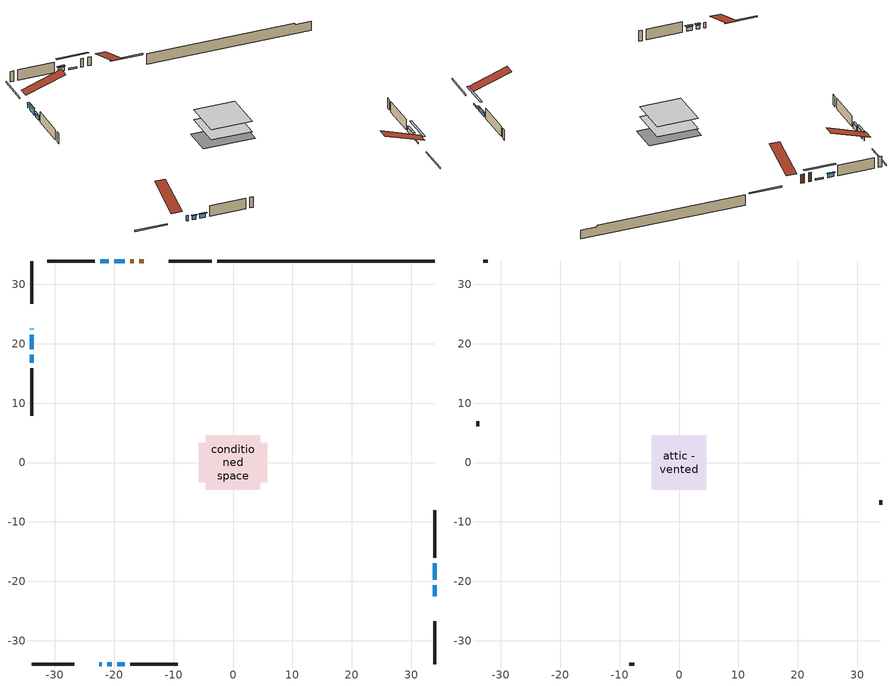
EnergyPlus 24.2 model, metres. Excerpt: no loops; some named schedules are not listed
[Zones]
conditioned space
 floor adiabatic (AdiabaticFloorConstruction): -4.56,-4.56 -4.56,4.56 4.56,4.56 4.56,-4.56 z0.15
 floor foundation (Slab1 construction): -5.79,-3.35 -5.79,3.35 5.79,3.35 5.79,-3.35 z-2.29
 wall outside (RimJoist1 construction): -3.57,33.94 -10.79,33.94 / -33.94,-33.94 -26.71,-33.94 / -33.94,33.94 -33.94,26.71 / 33.94,-33.94 33.94,-26.71 z0.15:0.45
 wall outside (AdiabaticWallConstruction 1): -14.99,33.94 -15.78,33.94 / -16.71,33.94 -17.27,33.94 z0.15:2.18
 wall outside (AdiabaticWallConstruction): -33.94,22.51 -33.94,22.48 / -22.51,-33.94 -22.09,-33.94 z0.15:1.37; 33.94,-22.51 33.94,-20.68 / -18.2,33.94 -20.03,33.94 z0.15:0.51; 33.94,-19.75 33.94,-17.01 / -20.96,33.94 -22.33,33.94 / -21.17,-33.94 -20.4,-33.94 / -19.47,-33.94 -18.25,-33.94 z0.15:1.07; -33.94,21.55 -33.94,19.11 z0.15:1.67; -33.94,18.18 -33.94,16.81 z0.15:1.22
 wall outside (Wall1 construction): -23.26,33.94 -31.28,33.94 / -17.33,-33.94 -9.3,-33.94 / -33.94,15.88 -33.94,7.86 / 33.94,-16.08 33.94,-8.06 z0.15:2.59
 wall foundation (FoundationWall1 construction): -2.64,33.94,-2.29 -2.64,33.94,0.15 30.28,33.94,0.15 30.28,33.94,-0.21 33.94,33.94,-0.21 33.94,33.94,-2.29
 window (WindowConstruction 6): -33.94,22.51 -33.94,22.48 z0.15:1.37
 window (WindowConstruction 8): 33.94,-22.51 33.94,-20.68 z0.15:0.51
 window (WindowConstruction 9): -18.2,33.94 -20.03,33.94 z0.15:0.51
 window (WindowConstruction 7): -22.51,-33.94 -22.09,-33.94 z0.15:1.37
 window (WindowConstruction): 33.94,-19.75 33.94,-17.01 z0.15:1.06
 window (WindowConstruction 1): -20.96,33.94 -22.33,33.94 z0.15:1.06
 window (WindowConstruction 2): -21.16,-33.94 -20.4,-33.94 z0.15:1.06
 window (WindowConstruction 3): -19.47,-33.94 -18.25,-33.94 z0.15:1.06
 window (WindowConstruction 4): -33.94,21.55 -33.94,19.11 z0.15:1.67
 window (WindowConstruction 5): -33.94,18.18 -33.94,16.81 z0.15:1.22
 door (Door): -14.99,33.94 -15.78,33.94 z0.15:2.18
 door (Door 1): -16.71,33.94 -17.27,33.94 z0.15:2.18
 ceiling adiabatic (AdiabaticFloorConstruction): 4.56,-4.56 4.56,4.56 -4.56,4.56 -4.56,-4.56 z0.15
attic - vented
 floor to conditioned space (Floor1 construction Reversed): -4.56,-4.56 -4.56,4.56 4.56,4.56 4.56,-4.56 z2.59
 wall outside (Wall2 construction): -32.21,33.94 -33.01,33.94 / -8.37,-33.94 -7.58,-33.94 / -33.94,6.93 -33.94,6.13 / 33.94,-7.13 33.94,-6.33 z0.15:2.59
 roof outside (Roof1 construction): -14.07,33.94,2.59 -14.07,25.05,5.55 -11.72,25.05,5.55 -11.72,33.94,2.59; -23.44,-33.94,2.59 -23.44,-25.05,5.55 -25.78,-25.05,5.55 -25.78,-33.94,2.59; -33.94,23.44,2.59 -25.05,23.44,5.55 -25.05,25.78,5.55 -33.94,25.78,2.59; 33.94,-23.44,2.59 25.05,-23.44,5.55 25.05,-25.78,5.55 33.94,-25.78,2.59
shading: 33.94,-18.04 33.94,-25.15 34.35,-25.15 34.35,-18.04 z3.15; -22.67,33.94 -15.56,33.94 -15.56,34.35 -22.67,34.35 z3.15; 33.94,-16.81 33.94,-19.96 34.35,-19.96 34.35,-16.81 z1.27; -22.53,33.94 -20.76,33.94 -20.76,34.35 -22.53,34.35 z1.27; -20.2,-33.94 -21.37,-33.94 -21.37,-34.35 -20.2,-34.35 z1.27; -18.05,-33.94 -19.67,-33.94 -19.67,-34.35 -18.05,-34.35 z1.27; -33.94,18.91 -33.94,21.75 -34.35,21.75 -34.35,18.91 z1.88; -33.94,16.61 -33.94,18.38 -34.35,18.38 -34.35,16.61 z1.42
[Building]
Building 1: Terrain=Suburbs
[Site:Location]
London AP_ON: Latitude {deg}=43.03; Longitude {deg}=-81.15; Time Zone {hr}=-5; Elevation {m}=278; Keep Site Location Information=Yes
[Site:GroundTemperature:Shallow]
3.98693, 1.93205, 1.76749, 2.74264, 6.6573, 10.5537, 13.9317, 16.0716, 16.2534, 14.513, 11.2211, 7.44421
[Site:WaterMainsTemperature]
Calculation Method=Schedule; Temperature Schedule=mains temperature schedule
[Material] Roughness=Rough; Thermal Absorptance=0.9
Name | Thickness {m} | Conductivity {W/m-K} | Density {kg/m3} | Specific Heat {J/kg-K} | Solar Absorptance | Visible Absorptance
asphalt or fiberglass shingles | 0.00635 | 0.162714 | 1121.4 | 1465.45 | 0.4 | 0.4
ceiling loosefill ins | 0.254 | 0.0480833 | 16.02 | 1046.75 | 0.7 | 0.7
ceiling stud and cavity | 0.1397 | 0.104528 | 65.682 | 1177.47 | 0.7 | 0.7
concrete 4.0 in. | 0.1016 | 1.803125 | 2242.8 | 837.4 | 0.7 | 0.7
concrete 8.0 in. | 0.2032 | 1.803125 | 2242.8 | 837.4 | 0.7 | 0.7
door material | 0.04445 | 0.188738 | 512.64 | 1214.23 | 0.7 | 0.7
door material 1 | 0.04445 | 0.053851 | 512.64 | 1214.23 | 0.7 | 0.7
exterior vertical ins | 0.012584 | 0.029427 | 32.04 | 1214.23 | 0.7 | 0.7
floor covering | 0.0127 | 0.0433444 | 54.468 | 1339.84 | 0.6 | 0.6
floor rigid ins; wall rigid ins | 0.512978 | 0.029427 | 32.04 | 1214.23 | 0.7 | 0.7
floor stud and cavity | 0.1397 | 1.75129 | 37.0049 | 1207.88 | 0.7 | 0.7
furniture material conditioned space 1 | 0.1524 | 0.115458 | 640.8 | 1214.23 | 0.6 | 0.6
gypsum board | 0.0127 | 0.160291 | 801 | 837.4 | 0.6 | 0.6
gypsum board 1 | 0.0127 | 0.160291 | 801 | 837.4 | 0.7 | 0.7
osb sheathing 0.5 in. | 0.0127 | 0.115458 | 512.64 | 1214.23 | 0.7 | 0.7
osb sheathing 0.75 in. | 0.01905 | 0.115458 | 512.64 | 1214.23 | 0.7 | 0.7
osb sheathing 2.0 in. | 0.0508 | 0.115458 | 512.64 | 1214.23 | 0.7 | 0.7
rim joist rigid ins | 0.051816 | 0.029427 | 32.04 | 1214.23 | 0.7 | 0.7
rim joist stud and cavity | 0.0508 | 0.275866 | 125.044 | 1163.47 | 0.6 | 0.6
wall stud and cavity | 0.1397 | 0.0819611 | 139.0536 | 1170.24 | 0.7 | 0.7
wall stud and cavity 1 | 0.0889 | 6.1454 | 50.32683 | 1063.81 | 0.6 | 0.6
wall stud and cavity 2 | 0.0889 | 0.380278 | 52.3479 | 1209.89 | 0.7 | 0.7
wall stud and cavity 3 | 0.0889 | 0.391764 | 83.0341 | 1211.67 | 0.7 | 0.7
wood siding | 0.0254 | 0.102417 | 544.68 | 1172.36 | 0.4 | 0.4
wood siding 1 | 0.00254 | 0.102417 | 544.68 | 1172.36 | 0.4 | 0.4
wood siding 2; wood siding 3; wood siding 4 | 0.0254 | 0.102417 | 544.68 | 1172.36 | 0.7 | 0.7
[WindowMaterial:SimpleGlazingSystem]
Name | U-Factor {W/m2-K} | Solar Heat Gain Coefficient
WindowMaterial | 2.78165 | 0.55
WindowMaterial 1 | 2.76973 | 0.49
WindowMaterial 2 | 2.779381 | 0.54
WindowMaterial 3 | 2.79471 | 0.65
WindowMaterial 4 | 2.78392 | 0.57
WindowMaterial 5 | 3.77076 | 0.33
WindowMaterial 6 | 2.986628 | 0.6
WindowMaterial 7 | 3.06612 | 0.37
[Construction]
AdiabaticFloorConstruction: floor stud and cavity, floor rigid ins, osb sheathing 0.75 in., floor covering
AdiabaticWallConstruction: wood siding 3, wall rigid ins, wall stud and cavity 2, gypsum board
AdiabaticWallConstruction 1: wood siding 4, wall rigid ins, wall stud and cavity 2, gypsum board
Door: door material
Door 1: door material 1
Floor1 construction Reversed: gypsum board, ceiling stud and cavity, ceiling loosefill ins
FoundationWall1 construction: concrete 8.0 in., gypsum board 1
furniture construction conditioned space 1: furniture material conditioned space 1
PartitionWallConstruction: gypsum board, wall stud and cavity 3, gypsum board
RimJoist1 construction: wood siding 2, rim joist rigid ins, osb sheathing 2.0 in., rim joist stud and cavity
Roof1 construction: asphalt or fiberglass shingles
Slab1 construction: concrete 4.0 in.
Wall1 construction: wood siding, osb sheathing 0.5 in., wall stud and cavity, gypsum board
Wall2 construction: wood siding 1, wall stud and cavity 1
WindowConstruction; WindowConstruction 1: WindowMaterial
WindowConstruction 2: WindowMaterial 1
WindowConstruction 3: WindowMaterial 2
WindowConstruction 4: WindowMaterial 3
WindowConstruction 5: WindowMaterial 4
WindowConstruction 6: WindowMaterial 5
WindowConstruction 7: WindowMaterial 6
WindowConstruction 8; WindowConstruction 9: WindowMaterial 7
[Zone] Multiplier=1; Part of Total Floor Area=Yes
Name | Volume {m3}
attic - vented | 40.0914
conditioned space | 412.9
[Space]
Name | Zone | Volume {m3}
attic - vented 1 | attic - vented | 40.0914
conditioned space 1 | conditioned space | 412.9
[ZoneInfiltration:EffectiveLeakageArea]
infil attic - vented 1: Zone or Space=attic - vented 1; Schedule=Always On Discrete; Effective Air Leakage Area {cm2}=3636.22; Stack Coefficient=0.000375655; Wind Coefficient=1.30953e-05
[ZoneMixing]
whole house fan mix: Zone or Space=attic - vented; Schedule=Always On Continuous; Design Flow Rate Calculation Method=Flow/Zone; Design Flow Rate {m3/s}=0; Source Zone or Space=conditioned space
[SurfaceProperty:ExposedFoundationPerimeter]
Slab1: Exposed Perimeter Calculation Method=TotalExposedPerimeter; Total Exposed Perimeter {m}=36.577
[InternalMass] Zone or ZoneList=conditioned space; Space or SpaceList=conditioned space 1
Name | Construction | Surface Area {m2}
furniture mass conditioned space 1 | furniture construction conditioned space 1 | 64.4
partition wall mass | PartitionWallConstruction | 161
[Lights]
interior lighting: Zone or ZoneList or Space or SpaceList=conditioned space 1; Schedule=interior lighting schedule; Design Level Calculation Method=LightingLevel; Lighting Level {W}=343.2; Return Air Fraction=0; Fraction Radiant=0.6; Fraction Visible=0.2; Fraction Replaceable=1
[People]
occupants: Zone or ZoneList or Space or SpaceList=conditioned space 1; Number of People Schedule=occupants schedule; Number of People Calculation Method=People; Number of People=3; Fraction Radiant=0.314171; Sensible Heat Fraction=0.56303; Activity Level Schedule=occupants activity schedule; Carbon Dioxide Generation Rate {m3/s-W}=0; Enable ASHRAE 55 Comfort Warnings=No; Mean Radiant Temperature Calculation Type=EnclosureAveraged
[ElectricEquipment] Zone or ZoneList or Space or SpaceList=conditioned space 1; Design Level Calculation Method=EquipmentLevel
Name | Schedule | Design Level {W} | Fraction Latent | Fraction Radiant | Fraction Lost
clothes dryer | clothes dryer schedule | 140.772 | 0.015 | 0.081 | 0.85
clothes washer | clothes washer schedule | 32.1985 | 0.03 | 0.162 | 0.7
cooking range | cooking range schedule | 215.147 | 0.08 | 0.432 | 0.2
dishwasher | dishwasher schedule | 66.8632 | 0.3 | 0.18 | 0.4
fridge | fridge schedule | 72.9452 | 0 | 0.6 | 0
mech vent bath fan 0 | mech vent bath fan 0 schedule | 50.2 | 0 | 0 | 1
mech vent bath fan 1 | mech vent bath fan 1 schedule | 50.2 | 0 | 0 | 1
mech vent house fan | mech vent house fan schedule | 0 | 0 | 0 | 1
mech vent house fan cfis | mech vent house fan cfis schedule | 0 | 0 | 0 | 0
mech vent range fan 0 | mech vent range fan 0 schedule | 57 | 0 | 0 | 1
misc plug loads | misc plug loads schedule | 494.7 | 0.045 | 0.513 | 0.1
whole house fan | Always On Discrete | 0 | 0 | 0 | 1
[OtherEquipment] Zone or ZoneList or Space or SpaceList=conditioned space 1; Design Level Calculation Method=EquipmentLevel
Name | Fuel Type | Schedule | Design Level {W} | Fraction Latent | Fraction Radiant | Fraction Lost
clothes dryer 1 | Electricity | clothes dryer schedule | 0 | 0.015 | 0.081 | 0.85
cooking range 1 | Electricity | cooking range schedule | 0 | 0.08 | 0.432 | 0.2
general water use latent | None | general water use schedule | 62.594 | 1 | 0 | 0
general water use sensible | None | general water use schedule | -61.6891 | 0 | 0.6 | 0
mech vent house fan latent load | None | Always On Discrete | 0 | 1 | 0 | 0
mech vent house fan sensible load | None | Always On Discrete | 0 | 0 | 0 | 0
water heater energy adjustment1 | NaturalGas | Always On Discrete | 0.01 | 0 | 0 | 1
[ZoneInfiltration:DesignFlowRate] Zone or ZoneList or Space or SpaceList=conditioned space 1; Schedule=Always On Discrete; Design Flow Rate Calculation Method=Flow/Zone; Design Flow Rate {m3/s}=0
infil flow; natural vent flow; whole house fan flow
[AvailabilityManager:Scheduled]
central ac and furnace airloop Availability Manager: Schedule=Always On Discrete
[Foundation:Kiva]
Foundation Kiva 1: Initial Indoor Air Temperature {C}=18; Wall Height Above Grade {m}=0.149992; Wall Depth Below Slab {m}=0.2032; Custom Block Material Name 1=exterior vertical ins; Custom Block Depth 1 {m}=2.43998; Custom Block X Position 1 {m}=0.2159; Custom Block Z Position 1 {m}=0
[Foundation:Kiva:Settings]
Soil Conductivity {W/m-K}=0.849921; Soil Density {kg/m3}=1842.3; Soil Specific Heat {J/kg-K}=418.7; Ground Solar Absorptivity=0.9; Ground Thermal Absorptivity=0.9; Ground Surface Roughness {m}=0.03; Far-Field Width {m}=40; Deep-Ground Boundary Condition=ZeroFlux; Deep-Ground Depth {m}=40; Minimum Cell Dimension {m}=0.2; Maximum Cell Growth Coefficient=3; Simulation Timestep=Timestep
[Exterior:Lights]
exterior lighting: Schedule=exterior lighting schedule; Design Level {W}=75.6
[EnergyManagementSystem:GlobalVariable]
central_ac_and_furnace_airloop_Fan_RTF
infil_program_Qfan
infil_program_Qinf
natural_vent_program_Qnv
natural_vent_program_Qwhf
[EnergyManagementSystem:Sensor]
Name | Output:Variable or Output:Meter Index Key | Output:Variable or Output:Meter
airflow_gain | infil flow | Infiltration Sensible Heat Gain Energy
airflow_gain_1 | natural vent flow | Infiltration Sensible Heat Gain Energy
airflow_gain_2 | whole house fan flow | Infiltration Sensible Heat Gain Energy
airflow_loss | infil flow | Infiltration Sensible Heat Loss Energy
airflow_loss_1 | natural vent flow | Infiltration Sensible Heat Loss Energy
airflow_loss_2 | whole house fan flow | Infiltration Sensible Heat Loss Energy
clg_load_cond |  | Cooling:EnergyTransfer:Zone:CONDITIONED SPACE
clg_sp_s; clg_sp_s_1 | cooling setpoint | Schedule Value
clothes_dryer_exhaust_0_sch_s | clothes dryer exhaust 0 schedule | Schedule Value
cool_season | cooling season schedule | Schedule Value
htg_load_cond |  | Heating:EnergyTransfer:Zone:CONDITIONED SPACE
htg_sp_s; htg_sp_s_1 | heating setpoint | Schedule Value
ig_ee_conv | clothes dryer | Electric Equipment Convective Heating Energy
ig_ee_conv_2 | cooking range | Electric Equipment Convective Heating Energy
ig_ee_conv_4 | fridge | Electric Equipment Convective Heating Energy
ig_ee_conv_5 | misc plug loads | Electric Equipment Convective Heating Energy
ig_ee_conv_6 | whole house fan | Electric Equipment Convective Heating Energy
ig_ee_rad | clothes dryer | Electric Equipment Radiant Heating Energy
ig_ee_rad_2 | cooking range | Electric Equipment Radiant Heating Energy
ig_ee_rad_4 | fridge | Electric Equipment Radiant Heating Energy
ig_ee_rad_5 | misc plug loads | Electric Equipment Radiant Heating Energy
ig_ee_rad_6 | whole house fan | Electric Equipment Radiant Heating Energy
ig_lgt_conv | interior lighting | Lights Convective Heating Energy
ig_lgt_rad | interior lighting | Lights Radiant Heating Energy
ig_lgt_vis | interior lighting | Lights Visible Radiation Heating Energy
ig_oe_conv | clothes dryer 1 | Other Equipment Convective Heating Energy
ig_oe_conv_1 | cooking range 1 | Other Equipment Convective Heating Energy
ig_oe_conv_2 | general water use latent | Other Equipment Convective Heating Energy
ig_oe_conv_3 | general water use sensible | Other Equipment Convective Heating Energy
ig_oe_conv_4 | water heater energy adjustment1 | Other Equipment Convective Heating Energy
ig_oe_rad | clothes dryer 1 | Other Equipment Radiant Heating Energy
ig_oe_rad_1 | cooking range 1 | Other Equipment Radiant Heating Energy
ig_oe_rad_2 | general water use latent | Other Equipment Radiant Heating Energy
ig_oe_rad_3 | general water use sensible | Other Equipment Radiant Heating Energy
ig_oe_rad_4 | water heater energy adjustment1 | Other Equipment Radiant Heating Energy
ig_ppl_conv | occupants | People Convective Heating Energy
ig_ppl_rad | occupants | People Radiant Heating Energy
im_conv | furniture mass conditioned space 1 | Surface Inside Face Convection Heat Gain Energy
im_conv_1 | partition wall mass | Surface Inside Face Convection Heat Gain Energy
im_ig | furniture mass conditioned space 1 | Surface Inside Face Internal Gains Radiation Heat Gain Energy
im_ig_1 | partition wall mass | Surface Inside Face Internal Gains Radiation Heat Gain Energy
im_lgt | furniture mass conditioned space 1 | Surface Inside Face Lights Radiation Heat Gain Energy
im_lgt_1 | partition wall mass | Surface Inside Face Lights Radiation Heat Gain Energy
im_sol | furniture mass conditioned space 1 | Surface Inside Face Solar Radiation Heat Gain Energy
im_sol_1 | partition wall mass | Surface Inside Face Solar Radiation Heat Gain Energy
im_surf | furniture mass conditioned space 1 | Surface Inside Face Net Surface Thermal Radiation Heat Gain Energy
im_surf_1 | partition wall mass | Surface Inside Face Net Surface Thermal Radiation Heat Gain Energy
mech_vent_bath_fan_0_sch_s | mech vent bath fan 0 schedule | Schedule Value
mech_vent_bath_fan_1_sch_s | mech vent bath fan 1 schedule | Schedule Value
mech_vent_range_fan_0_sch_s | mech vent range fan 0 schedule | Schedule Value
mv_conv | mech vent bath fan 0 | Electric Equipment Convective Heating Energy
mv_conv_1 | mech vent bath fan 1 | Electric Equipment Convective Heating Energy
mv_conv_2 | mech vent house fan | Electric Equipment Convective Heating Energy
mv_conv_3 | mech vent house fan cfis | Electric Equipment Convective Heating Energy
mv_conv_4 | mech vent range fan 0 | Electric Equipment Convective Heating Energy
mv_conv_5 | mech vent house fan latent load | Other Equipment Convective Heating Energy
mv_conv_6 | mech vent house fan sensible load | Other Equipment Convective Heating Energy
mv_rad | mech vent bath fan 0 | Electric Equipment Radiant Heating Energy
mv_rad_1 | mech vent bath fan 1 | Electric Equipment Radiant Heating Energy
mv_rad_2 | mech vent house fan | Electric Equipment Radiant Heating Energy
mv_rad_3 | mech vent house fan cfis | Electric Equipment Radiant Heating Energy
mv_rad_4 | mech vent range fan 0 | Electric Equipment Radiant Heating Energy
mv_rad_5 | mech vent house fan latent load | Other Equipment Radiant Heating Energy
mv_rad_6 | mech vent house fan sensible load | Other Equipment Radiant Heating Energy
natural_vent_s | natural vent schedule | Schedule Value
out_pb_s |  | Site Outdoor Air Barometric Pressure
out_wt_s |  | Site Outdoor Air Humidity Ratio
site_vw_s |  | Site Wind Speed
ss_back_out | Window1 | Surface Window Shortwave from Zone Back Out Window Heat Transfer Rate
ss_back_out_1 | Window10 | Surface Window Shortwave from Zone Back Out Window Heat Transfer Rate
ss_back_out_2 | Window12 | Surface Window Shortwave from Zone Back Out Window Heat Transfer Rate
ss_back_out_3 | Window2 | Surface Window Shortwave from Zone Back Out Window Heat Transfer Rate
ss_back_out_4 | Window3 | Surface Window Shortwave from Zone Back Out Window Heat Transfer Rate
ss_back_out_5 | Window5 | Surface Window Shortwave from Zone Back Out Window Heat Transfer Rate
ss_back_out_6 | Window6 | Surface Window Shortwave from Zone Back Out Window Heat Transfer Rate
ss_back_out_7 | Window7 | Surface Window Shortwave from Zone Back Out Window Heat Transfer Rate
ss_back_out_8 | Window8 | Surface Window Shortwave from Zone Back Out Window Heat Transfer Rate
ss_back_out_9 | Window9 | Surface Window Shortwave from Zone Back Out Window Heat Transfer Rate
ss_conv | Door1 | Surface Inside Face Convection Heat Gain Energy
ss_conv_1 | Door2 | Surface Inside Face Convection Heat Gain Energy
ss_conv_10 | Window8 | Surface Inside Face Convection Heat Gain Energy
ss_conv_11 | Window9 | Surface Inside Face Convection Heat Gain Energy
ss_conv_2 | Window1 | Surface Inside Face Convection Heat Gain Energy
ss_conv_3 | Window10 | Surface Inside Face Convection Heat Gain Energy
ss_conv_4 | Window12 | Surface Inside Face Convection Heat Gain Energy
ss_conv_5 | Window2 | Surface Inside Face Convection Heat Gain Energy
ss_conv_6 | Window3 | Surface Inside Face Convection Heat Gain Energy
ss_conv_7 | Window5 | Surface Inside Face Convection Heat Gain Energy
ss_conv_8 | Window6 | Surface Inside Face Convection Heat Gain Energy
ss_conv_9 | Window7 | Surface Inside Face Convection Heat Gain Energy
ss_ig | Door1 | Surface Inside Face Internal Gains Radiation Heat Gain Energy
ss_ig_1 | Door2 | Surface Inside Face Internal Gains Radiation Heat Gain Energy
ss_ig_10 | Window8 | Surface Inside Face Internal Gains Radiation Heat Gain Energy
ss_ig_11 | Window9 | Surface Inside Face Internal Gains Radiation Heat Gain Energy
ss_ig_2 | Window1 | Surface Inside Face Internal Gains Radiation Heat Gain Energy
ss_ig_3 | Window10 | Surface Inside Face Internal Gains Radiation Heat Gain Energy
ss_ig_4 | Window12 | Surface Inside Face Internal Gains Radiation Heat Gain Energy
ss_ig_5 | Window2 | Surface Inside Face Internal Gains Radiation Heat Gain Energy
ss_ig_6 | Window3 | Surface Inside Face Internal Gains Radiation Heat Gain Energy
ss_ig_7 | Window5 | Surface Inside Face Internal Gains Radiation Heat Gain Energy
ss_ig_8 | Window6 | Surface Inside Face Internal Gains Radiation Heat Gain Energy
ss_ig_9 | Window7 | Surface Inside Face Internal Gains Radiation Heat Gain Energy
ss_lgt | Door1 | Surface Inside Face Lights Radiation Heat Gain Energy
ss_lgt_1 | Door2 | Surface Inside Face Lights Radiation Heat Gain Energy
ss_sol | Door1 | Surface Inside Face Solar Radiation Heat Gain Energy
ss_sol_1 | Door2 | Surface Inside Face Solar Radiation Heat Gain Energy
ss_surf | Door1 | Surface Inside Face Net Surface Thermal Radiation Heat Gain Energy
ss_surf_1 | Door2 | Surface Inside Face Net Surface Thermal Radiation Heat Gain Energy
ss_surf_10 | Window8 | Surface Inside Face Net Surface Thermal Radiation Heat Gain Energy
ss_surf_11 | Window9 | Surface Inside Face Net Surface Thermal Radiation Heat Gain Energy
ss_surf_2 | Window1 | Surface Inside Face Net Surface Thermal Radiation Heat Gain Energy
ss_surf_3 | Window10 | Surface Inside Face Net Surface Thermal Radiation Heat Gain Energy
ss_surf_4 | Window12 | Surface Inside Face Net Surface Thermal Radiation Heat Gain Energy
ss_surf_5 | Window2 | Surface Inside Face Net Surface Thermal Radiation Heat Gain Energy
ss_surf_6 | Window3 | Surface Inside Face Net Surface Thermal Radiation Heat Gain Energy
ss_surf_7 | Window5 | Surface Inside Face Net Surface Thermal Radiation Heat Gain Energy
ss_surf_8 | Window6 | Surface Inside Face Net Surface Thermal Radiation Heat Gain Energy
ss_surf_9 | Window7 | Surface Inside Face Net Surface Thermal Radiation Heat Gain Energy
ss_trans_in | Window1 | Surface Window Transmitted Solar Radiation Rate
ss_trans_in_1 | Window10 | Surface Window Transmitted Solar Radiation Rate
ss_trans_in_2 | Window12 | Surface Window Transmitted Solar Radiation Rate
ss_trans_in_3 | Window2 | Surface Window Transmitted Solar Radiation Rate
ss_trans_in_4 | Window3 | Surface Window Transmitted Solar Radiation Rate
ss_trans_in_5 | Window5 | Surface Window Transmitted Solar Radiation Rate
ss_trans_in_6 | Window6 | Surface Window Transmitted Solar Radiation Rate
ss_trans_in_7 | Window7 | Surface Window Transmitted Solar Radiation Rate
ss_trans_in_8 | Window8 | Surface Window Transmitted Solar Radiation Rate
ss_trans_in_9 | Window9 | Surface Window Transmitted Solar Radiation Rate
ss_trans_out | Window1 | Surface Inside Face Initial Transmitted Diffuse Transmitted Out Window Solar Radiation Rate
ss_trans_out_1 | Window10 | Surface Inside Face Initial Transmitted Diffuse Transmitted Out Window Solar Radiation Rate
ss_trans_out_2 | Window12 | Surface Inside Face Initial Transmitted Diffuse Transmitted Out Window Solar Radiation Rate
ss_trans_out_3 | Window2 | Surface Inside Face Initial Transmitted Diffuse Transmitted Out Window Solar Radiation Rate
ss_trans_out_4 | Window3 | Surface Inside Face Initial Transmitted Diffuse Transmitted Out Window Solar Radiation Rate
ss_trans_out_5 | Window5 | Surface Inside Face Initial Transmitted Diffuse Transmitted Out Window Solar Radiation Rate
ss_trans_out_6 | Window6 | Surface Inside Face Initial Transmitted Diffuse Transmitted Out Window Solar Radiation Rate
ss_trans_out_7 | Window7 | Surface Inside Face Initial Transmitted Diffuse Transmitted Out Window Solar Radiation Rate
ss_trans_out_8 | Window8 | Surface Inside Face Initial Transmitted Diffuse Transmitted Out Window Solar Radiation Rate
ss_trans_out_9 | Window9 | Surface Inside Face Initial Transmitted Diffuse Transmitted Out Window Solar Radiation Rate
s_conv | Floor1 | Surface Inside Face Convection Heat Gain Energy
s_conv_1 | FoundationWall1 | Surface Inside Face Convection Heat Gain Energy
s_conv_10 | Wall1:180 | Surface Inside Face Convection Heat Gain Energy
s_conv_11 | Wall1:270 | Surface Inside Face Convection Heat Gain Energy
s_conv_12 | Wall1:90 | Surface Inside Face Convection Heat Gain Energy
s_conv_2 | inferred conditioned ceiling | Surface Inside Face Convection Heat Gain Energy
s_conv_3 | inferred conditioned floor | Surface Inside Face Convection Heat Gain Energy
s_conv_4 | RimJoist1:0 | Surface Inside Face Convection Heat Gain Energy
s_conv_5 | RimJoist1:180 | Surface Inside Face Convection Heat Gain Energy
s_conv_6 | RimJoist1:270 | Surface Inside Face Convection Heat Gain Energy
s_conv_7 | RimJoist1:90 | Surface Inside Face Convection Heat Gain Energy
s_conv_8 | Slab1 | Surface Inside Face Convection Heat Gain Energy
s_conv_9 | Wall1:0 | Surface Inside Face Convection Heat Gain Energy
s_ig | Floor1 | Surface Inside Face Internal Gains Radiation Heat Gain Energy
s_ig_1 | FoundationWall1 | Surface Inside Face Internal Gains Radiation Heat Gain Energy
s_ig_10 | Wall1:180 | Surface Inside Face Internal Gains Radiation Heat Gain Energy
s_ig_11 | Wall1:270 | Surface Inside Face Internal Gains Radiation Heat Gain Energy
s_ig_12 | Wall1:90 | Surface Inside Face Internal Gains Radiation Heat Gain Energy
